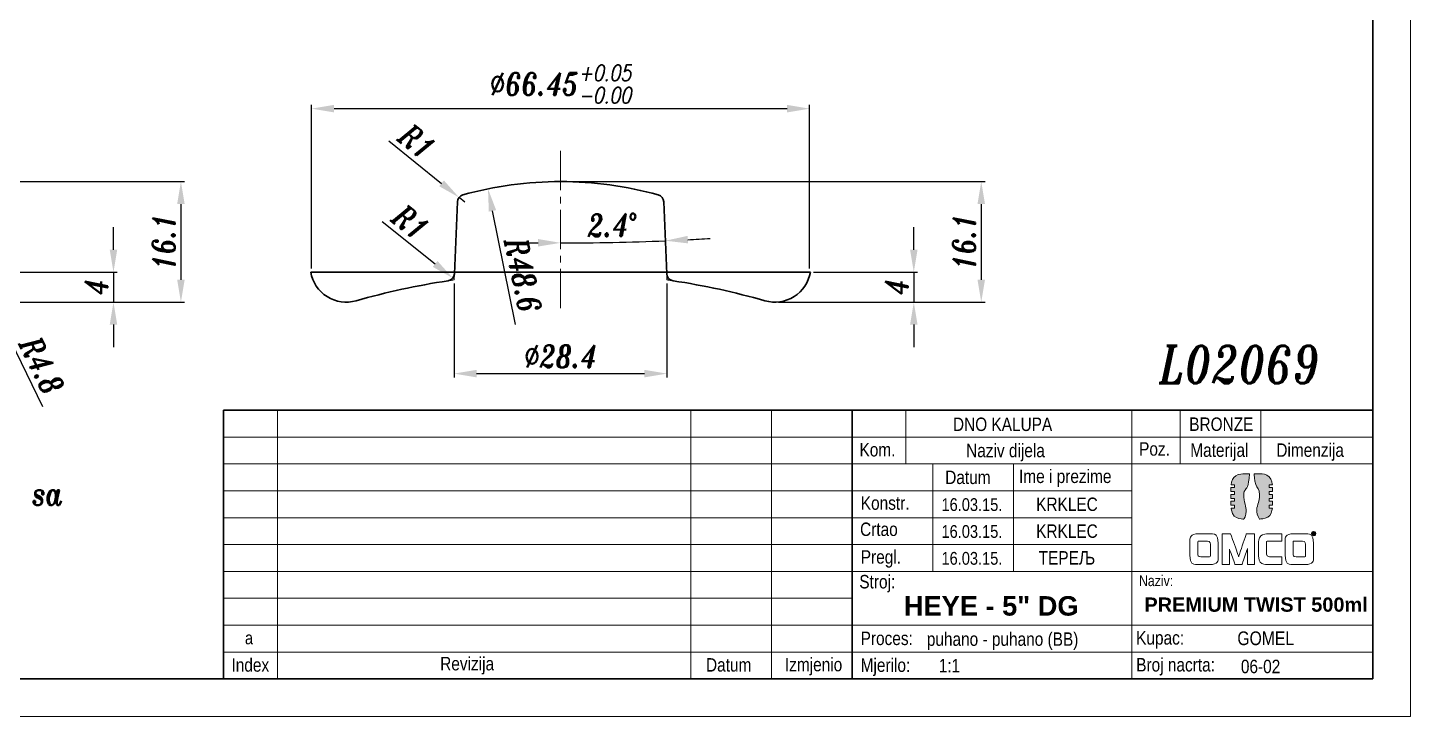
# Model space of a CAD drawing. Extents: x 89 to 601, y -20 to 440.
# Drawn here: x 201.5 to 386, y 20 to 112 of the extents above; entities that cross this region are included whole.
import ezdxf

# ---------------------------------------------------------------- set-up
doc = ezdxf.new("R2010")
doc.units = 0
doc.header["$LTSCALE"] = 7
doc.header["$MEASUREMENT"] = 0
doc.linetypes.add('CENTER2', pattern=[1.125, 0.75, -0.125, 0.125, -0.125])
doc.linetypes.add('HIDDEN', pattern=[0.375, 0.25, -0.125])
doc.layers.get('0').update_dxf_attribs({"linetype": 'CONTINUOUS', "lineweight": 15})
for name, color, linetype, lineweight in [('1', 1, 'CENTER2', 15), ('2', 2, 'HIDDEN', 15), ('3', 3, 'CONTINUOUS', 30)]:
    doc.layers.add(name, color=color, linetype=linetype, lineweight=lineweight)
doc.styles.add('ITALICT', font='ITALICT.shx', dxfattribs={"width": 0.8, "height": 3})
doc.styles.get("Standard").update_dxf_attribs({"font": 'isocp.shx', "height": 3})
doc.styles.add('style2', font='swissc.ttf')
doc.dimstyles.get("Standard").update_dxf_attribs({"dimtxt": 3, "dimasz": 3, "dimexe": 0.5, "dimexo": 0.5, "dimgap": 0.8, "dimtad": 1, "dimdsep": 46, "dimtxsty": 'ITALICT', "dimcen": 0.09, "dimazin": 2, "dimtfac": 1, "dimtmove": 0, "dimatfit": 3, "dimfxl": 1, "dimtolj": 1, "dimtzin": 0, "dimarcsym": 0})

# ---------------------------------------------------------------- blocks, each defined once
blk = doc.blocks.new('*D22')
at = {"color": 0, "lineweight": -2, "transparency": 16777216}
for p, q in [((212.98, 82.34), (212.98, 85.34)), ((199.57, 79.34), (213.48, 79.34)), ((212.98, 79.34), (212.98, 75.34)), ((194.94, 75.34), (213.48, 75.34)), ((212.98, 72.34), (212.98, 69.34))]:
    blk.add_line(p, q, dxfattribs=at)
at = {"color": 0, "transparency": 16777216}
for points in [[(212.48, 82.34), (213.48, 82.34), (212.98, 79.34)], [(212.48, 72.34), (213.48, 72.34), (212.98, 75.34)]]:
    blk.add_solid(points, dxfattribs=at)
at = {"color": 0, "transparency": 16777216, "insert": (210.68, 77.34), "char_height": 3, "attachment_point": 5, "rotation": 90, "style": 'ITALICT'}
blk.add_mtext('\\A1;4', dxfattribs=at)
blk = doc.blocks.new('*D82')
at = {"color": 0, "lineweight": -2, "transparency": 16777216}
for p, q in [((194.44, 80.14), (196.53, 75.82)), ((203.54, 61.37), (197.84, 73.12))]:
    blk.add_line(p, q, dxfattribs=at)
at = {"color": 0, "transparency": 16777216}
blk.add_solid([(198.29, 73.34), (197.39, 72.9), (196.53, 75.82)], dxfattribs=at)
at = {"color": 0, "transparency": 16777216, "insert": (203.42, 66.9), "char_height": 3, "attachment_point": 5, "rotation": 295.8757, "style": 'ITALICT'}
blk.add_mtext('\\A1;R4.8', dxfattribs=at)
blk = doc.blocks.new('*D84')
at = {"color": 0, "lineweight": -2, "transparency": 16777216}
for p, q in [((166.35, 91.44), (222.48, 91.44)), ((221.98, 88.44), (221.98, 78.34)), ((194.94, 75.34), (222.48, 75.34))]:
    blk.add_line(p, q, dxfattribs=at)
at = {"color": 0, "transparency": 16777216}
for points in [[(221.48, 88.44), (222.48, 88.44), (221.98, 91.44)], [(221.48, 78.34), (222.48, 78.34), (221.98, 75.34)]]:
    blk.add_solid(points, dxfattribs=at)
at = {"color": 0, "transparency": 16777216, "insert": (219.68, 83.39), "char_height": 3, "attachment_point": 5, "rotation": 90, "style": 'ITALICT'}
blk.add_mtext('\\A1;16.1', dxfattribs=at)
blk = doc.blocks.new('*D100')
at = {"color": 0, "lineweight": -2, "transparency": 16777216}
for p, q in [((239.41, 79.84), (239.41, 101.68)), ((305.86, 79.84), (305.86, 101.68)), ((242.41, 101.18), (302.86, 101.18))]:
    blk.add_line(p, q, dxfattribs=at)
at = {"color": 0, "transparency": 16777216}
for points in [[(242.41, 101.68), (242.41, 100.68), (239.41, 101.18)], [(302.86, 101.68), (302.86, 100.68), (305.86, 101.18)]]:
    blk.add_solid(points, dxfattribs=at)
at = {"color": 0, "transparency": 16777216, "insert": (272.63, 104.46), "char_height": 3, "attachment_point": 5, "style": 'ITALICT'}
blk.add_mtext('\\A1;%%c66.45{}{\\H0.71x;\\C3;\\S+0.05^ -0.00;}', dxfattribs=at)
blk = doc.blocks.new('*D101')
at = {"color": 0, "lineweight": -2, "transparency": 16777216}
for p, q in [((319.76, 82.34), (319.76, 85.34)), ((306.36, 79.34), (320.26, 79.34)), ((319.76, 79.34), (319.76, 75.34)), ((301.72, 75.34), (320.26, 75.34)), ((319.76, 72.34), (319.76, 69.34))]:
    blk.add_line(p, q, dxfattribs=at)
at = {"color": 0, "transparency": 16777216}
for points in [[(319.26, 82.34), (320.26, 82.34), (319.76, 79.34)], [(319.26, 72.34), (320.26, 72.34), (319.76, 75.34)]]:
    blk.add_solid(points, dxfattribs=at)
at = {"color": 0, "transparency": 16777216, "insert": (317.46, 77.34), "char_height": 3, "attachment_point": 5, "rotation": 90, "style": 'ITALICT'}
blk.add_mtext('\\A1;4', dxfattribs=at)
blk = doc.blocks.new('*D98')
at = {"color": 0, "lineweight": -2, "transparency": 16777216}
for p, q in [((273.13, 91.44), (329.26, 91.44)), ((328.76, 88.44), (328.76, 78.34)), ((301.72, 75.34), (329.26, 75.34))]:
    blk.add_line(p, q, dxfattribs=at)
at = {"color": 0, "transparency": 16777216}
for points in [[(328.26, 88.44), (329.26, 88.44), (328.76, 91.44)], [(328.26, 78.34), (329.26, 78.34), (328.76, 75.34)]]:
    blk.add_solid(points, dxfattribs=at)
at = {"color": 0, "transparency": 16777216, "insert": (326.46, 83.39), "char_height": 3, "attachment_point": 5, "rotation": 90, "style": 'ITALICT'}
blk.add_mtext('\\A1;16.1', dxfattribs=at)
blk = doc.blocks.new('*D99')
at = {"color": 0, "lineweight": -2, "transparency": 16777216}
for p, q in [((258.43, 77.82), (258.43, 65.3)), ((286.83, 77.82), (286.83, 65.3)), ((261.43, 65.8), (283.83, 65.8))]:
    blk.add_line(p, q, dxfattribs=at)
at = {"color": 0, "transparency": 16777216}
for points in [[(261.43, 66.3), (261.43, 65.3), (258.43, 65.8)], [(283.83, 66.3), (283.83, 65.3), (286.83, 65.8)]]:
    blk.add_solid(points, dxfattribs=at)
at = {"color": 0, "transparency": 16777216, "insert": (272.63, 68.1), "char_height": 3, "attachment_point": 5, "style": 'ITALICT'}
blk.add_mtext('\\A1;%%c28.4', dxfattribs=at)
blk = doc.blocks.new('*D102')
at = {"color": 0, "lineweight": -2, "transparency": 16777216}
for start, end in [(268.9703, 269.4852), (270, 272.4), (272.9148, 273.4297)]:
    blk.add_arc((272.63, 417.12), 333.87, start, end, dxfattribs=at)
at = {"color": 0, "transparency": 16777216}
for points in [[(269.63, 83.77), (269.63, 82.77), (272.63, 83.26)], [(289.63, 83.19), (289.59, 84.19), (286.61, 83.55)]]:
    blk.add_solid(points, dxfattribs=at)
at = {"color": 0, "transparency": 16777216, "insert": (279.58, 85.63), "char_height": 3, "attachment_point": 5, "rotation": 1.2, "style": 'ITALICT'}
blk.add_mtext('\\A1;2.4°', dxfattribs=at)
blk = doc.blocks.new('*D103')
at = {"color": 0, "lineweight": -2, "transparency": 16777216}
blk.add_line((248.84, 86.1), (255.91, 80.44), dxfattribs=at)
at = {"color": 0, "transparency": 16777216}
blk.add_solid([(256.22, 80.83), (255.59, 80.05), (258.25, 78.56)], dxfattribs=at)
at = {"color": 0, "transparency": 16777216, "insert": (252.64, 86), "char_height": 3, "attachment_point": 5, "rotation": 321.2858, "style": 'ITALICT'}
blk.add_mtext('\\A1;R1', dxfattribs=at)
blk = doc.blocks.new('*D104')
at = {"color": 0, "lineweight": -2, "transparency": 16777216}
for p, q in [((249.7, 96.89), (256.75, 91.2)), ((259.87, 88.7), (259.09, 89.32))]:
    blk.add_line(p, q, dxfattribs=at)
at = {"color": 0, "transparency": 16777216}
blk.add_solid([(257.07, 91.59), (256.44, 90.82), (259.09, 89.32)], dxfattribs=at)
at = {"color": 0, "transparency": 16777216, "insert": (253.5, 96.78), "char_height": 3, "attachment_point": 5, "rotation": 321.1489, "style": 'ITALICT'}
blk.add_mtext('\\A1;R1', dxfattribs=at)
blk = doc.blocks.new('*D105')
at = {"color": 0, "lineweight": -2, "transparency": 16777216}
blk.add_line((266.63, 72.38), (263.55, 87.53), dxfattribs=at)
at = {"color": 0, "transparency": 16777216}
blk.add_solid([(264.04, 87.62), (263.06, 87.43), (262.95, 90.47)], dxfattribs=at)
at = {"color": 0, "transparency": 16777216, "insert": (267.64, 78.94), "char_height": 3, "attachment_point": 5, "rotation": 281.488, "style": 'ITALICT'}
blk.add_mtext('\\A1;R48.6', dxfattribs=at)

msp = doc.modelspace()

# ---------------------------------------------------------------- hatches: boundary and pattern name
h = msp.add_hatch(color=142)
h.dxf.hatch_style = 1
edge = h.paths.add_edge_path()
edge.add_spline(control_points=[(363.787, 49.635), (363.787, 50.395), (364.456, 50.599), (364.53, 52.422)], knot_values=[0.952381, 0.952381, 0.952381, 0.952381, 1, 1, 1, 1], degree=3, periodic=0)
edge.add_spline(control_points=[(364.53, 52.422), (364.53, 52.422), (363.758, 52.422), (363.758, 52.422)], knot_values=[0, 0, 0, 0, 0.047619, 0.047619, 0.047619, 0.047619], degree=3, periodic=0)
edge.add_spline(control_points=[(363.758, 52.422), (362.454, 52.422), (362.157, 51.417), (362.089, 50.958), (362.089, 50.958), (362.089, 50.958), (362.2, 50.958), (362.31, 50.958)], knot_values=[0.047619, 0.047619, 0.047619, 0.047619, 0.0952381, 0.0952381, 0.0952381, 0.0952381, 0.1190476, 0.1190476, 0.1190476, 0.1190476], degree=3, periodic=0)
edge.add_spline(control_points=[(362.31, 50.958), (362.421, 50.958), (362.531, 50.958), (362.531, 50.958), (362.531, 50.958), (362.531, 50.958), (362.531, 50.866), (362.531, 50.773)], knot_values=[0.1190476, 0.1190476, 0.1190476, 0.1190476, 0.1428571, 0.1428571, 0.1428571, 0.1428571, 0.1666667, 0.1666667, 0.1666667, 0.1666667], degree=3, periodic=0)
edge.add_spline(control_points=[(362.531, 50.773), (362.531, 50.681), (362.531, 50.588), (362.531, 50.588), (362.531, 50.588), (362.531, 50.588), (362.416, 50.588), (362.3, 50.588)], knot_values=[0.1666667, 0.1666667, 0.1666667, 0.1666667, 0.1904762, 0.1904762, 0.1904762, 0.1904762, 0.2142857, 0.2142857, 0.2142857, 0.2142857], degree=3, periodic=0)
edge.add_spline(control_points=[(362.3, 50.588), (362.185, 50.588), (362.069, 50.588), (362.069, 50.588), (362.069, 50.588), (362.069, 50.588), (362.069, 50.452), (362.069, 50.317)], knot_values=[0.2142857, 0.2142857, 0.2142857, 0.2142857, 0.2380952, 0.2380952, 0.2380952, 0.2380952, 0.2619048, 0.2619048, 0.2619048, 0.2619048], degree=3, periodic=0)
edge.add_spline(control_points=[(362.069, 50.317), (362.069, 50.181), (362.069, 50.045), (362.069, 50.045), (362.069, 50.045), (362.069, 50.045), (362.185, 50.045), (362.3, 50.045)], knot_values=[0.2619048, 0.2619048, 0.2619048, 0.2619048, 0.2857143, 0.2857143, 0.2857143, 0.2857143, 0.3095238, 0.3095238, 0.3095238, 0.3095238], degree=3, periodic=0)
edge.add_spline(control_points=[(362.3, 50.045), (362.416, 50.045), (362.531, 50.045), (362.531, 50.045), (362.531, 50.045), (362.531, 50.045), (362.531, 49.953), (362.531, 49.86)], knot_values=[0.3095238, 0.3095238, 0.3095238, 0.3095238, 0.3333333, 0.3333333, 0.3333333, 0.3333333, 0.3571429, 0.3571429, 0.3571429, 0.3571429], degree=3, periodic=0)
edge.add_spline(control_points=[(362.531, 49.86), (362.531, 49.768), (362.531, 49.675), (362.531, 49.675), (362.531, 49.675), (362.531, 49.675), (362.416, 49.675), (362.3, 49.675)], knot_values=[0.3571429, 0.3571429, 0.3571429, 0.3571429, 0.3809524, 0.3809524, 0.3809524, 0.3809524, 0.4047619, 0.4047619, 0.4047619, 0.4047619], degree=3, periodic=0)
edge.add_spline(control_points=[(362.3, 49.675), (362.185, 49.675), (362.069, 49.675), (362.069, 49.675), (362.069, 49.675), (362.069, 49.675), (362.069, 49.539), (362.069, 49.404)], knot_values=[0.4047619, 0.4047619, 0.4047619, 0.4047619, 0.4285714, 0.4285714, 0.4285714, 0.4285714, 0.452381, 0.452381, 0.452381, 0.452381], degree=3, periodic=0)
edge.add_spline(control_points=[(362.069, 49.404), (362.069, 49.268), (362.069, 49.132), (362.069, 49.132), (362.069, 49.132), (362.069, 49.132), (362.185, 49.132), (362.3, 49.132)], knot_values=[0.452381, 0.452381, 0.452381, 0.452381, 0.4761905, 0.4761905, 0.4761905, 0.4761905, 0.5, 0.5, 0.5, 0.5], degree=3, periodic=0)
edge.add_spline(control_points=[(362.3, 49.132), (362.416, 49.132), (362.531, 49.132), (362.531, 49.132), (362.531, 49.132), (362.531, 49.132), (362.531, 49.039), (362.531, 48.947)], knot_values=[0.5, 0.5, 0.5, 0.5, 0.5238095, 0.5238095, 0.5238095, 0.5238095, 0.547619, 0.547619, 0.547619, 0.547619], degree=3, periodic=0)
edge.add_spline(control_points=[(362.531, 48.947), (362.531, 48.855), (362.531, 48.762), (362.531, 48.762), (362.531, 48.762), (362.531, 48.762), (362.416, 48.762), (362.3, 48.762)], knot_values=[0.547619, 0.547619, 0.547619, 0.547619, 0.5714286, 0.5714286, 0.5714286, 0.5714286, 0.5952381, 0.5952381, 0.5952381, 0.5952381], degree=3, periodic=0)
edge.add_spline(control_points=[(362.3, 48.762), (362.185, 48.762), (362.069, 48.762), (362.069, 48.762), (362.069, 48.762), (362.069, 48.762), (362.069, 48.626), (362.069, 48.49)], knot_values=[0.5952381, 0.5952381, 0.5952381, 0.5952381, 0.6190476, 0.6190476, 0.6190476, 0.6190476, 0.6428571, 0.6428571, 0.6428571, 0.6428571], degree=3, periodic=0)
edge.add_spline(control_points=[(362.069, 48.49), (362.069, 48.355), (362.069, 48.219), (362.069, 48.219), (362.069, 48.219), (362.069, 48.219), (362.185, 48.219), (362.3, 48.219)], knot_values=[0.6428571, 0.6428571, 0.6428571, 0.6428571, 0.6666667, 0.6666667, 0.6666667, 0.6666667, 0.6904762, 0.6904762, 0.6904762, 0.6904762], degree=3, periodic=0)
edge.add_spline(control_points=[(362.3, 48.219), (362.416, 48.219), (362.531, 48.219), (362.531, 48.219), (362.531, 48.219), (362.531, 48.219), (362.531, 48.126), (362.531, 48.034)], knot_values=[0.6904762, 0.6904762, 0.6904762, 0.6904762, 0.7142857, 0.7142857, 0.7142857, 0.7142857, 0.7380952, 0.7380952, 0.7380952, 0.7380952], degree=3, periodic=0)
edge.add_spline(control_points=[(362.531, 48.034), (362.531, 47.942), (362.531, 47.849), (362.531, 47.849), (362.531, 47.849), (362.531, 47.849), (362.086, 47.849), (362.086, 47.849)], knot_values=[0.7380952, 0.7380952, 0.7380952, 0.7380952, 0.7619048, 0.7619048, 0.7619048, 0.7619048, 0.8095238, 0.8095238, 0.8095238, 0.8095238], degree=3, periodic=0)
edge.add_spline(control_points=[(362.086, 47.849), (362.243, 46.457), (363.474, 46.385), (363.655, 46.385)], knot_values=[0.8095238, 0.8095238, 0.8095238, 0.8095238, 0.8571429, 0.8571429, 0.8571429, 0.8571429], degree=3, periodic=0)
edge.add_spline(control_points=[(363.655, 46.385), (363.655, 46.385), (363.792, 46.385), (363.792, 46.385)], knot_values=[0.8571429, 0.8571429, 0.8571429, 0.8571429, 0.9047619, 0.9047619, 0.9047619, 0.9047619], degree=3, periodic=0)
edge.add_spline(control_points=[(363.792, 46.385), (364.438, 47.314), (363.787, 48.667), (363.787, 49.635)], knot_values=[0.9047619, 0.9047619, 0.9047619, 0.9047619, 0.952381, 0.952381, 0.952381, 0.952381], degree=3, periodic=0)
h = msp.add_hatch(color=253)
h.dxf.hatch_style = 1
edge = h.paths.add_edge_path()
edge.add_spline(control_points=[(367.597, 50.958), (367.435, 52.341), (366.211, 52.422), (366.029, 52.422), (366.029, 52.422), (366.029, 52.422), (365.155, 52.422), (365.155, 52.422)], knot_values=[0.6666667, 0.6666667, 0.6666667, 0.6666667, 0.7142857, 0.7142857, 0.7142857, 0.7142857, 0.7619048, 0.7619048, 0.7619048, 0.7619048], degree=3, periodic=0)
edge.add_spline(control_points=[(365.155, 52.422), (365.228, 50.599), (365.898, 50.395), (365.898, 49.635)], knot_values=[0.7619048, 0.7619048, 0.7619048, 0.7619048, 0.8095238, 0.8095238, 0.8095238, 0.8095238], degree=3, periodic=0)
edge.add_spline(control_points=[(365.898, 49.635), (365.898, 48.667), (365.247, 47.314), (365.893, 46.385)], knot_values=[0.8095238, 0.8095238, 0.8095238, 0.8095238, 0.8571429, 0.8571429, 0.8571429, 0.8571429], degree=3, periodic=0)
edge.add_spline(control_points=[(365.893, 46.385), (365.893, 46.385), (365.937, 46.385), (365.937, 46.385)], knot_values=[0.8571429, 0.8571429, 0.8571429, 0.8571429, 0.9047619, 0.9047619, 0.9047619, 0.9047619], degree=3, periodic=0)
edge.add_spline(control_points=[(365.937, 46.385), (367.24, 46.385), (367.531, 47.39), (367.597, 47.849), (367.597, 47.849), (367.597, 47.849), (367.486, 47.849), (367.375, 47.849)], knot_values=[0.9047619, 0.9047619, 0.9047619, 0.9047619, 0.952381, 0.952381, 0.952381, 0.952381, 0.9761905, 0.9761905, 0.9761905, 0.9761905], degree=3, periodic=0)
edge.add_spline(control_points=[(367.375, 47.849), (367.264, 47.849), (367.153, 47.849), (367.153, 47.849), (367.153, 47.849), (367.153, 47.942), (367.153, 48.034)], knot_values=[0.9761905, 0.9761905, 0.9761905, 0.9761905, 1, 1, 1, 1.0238095, 1.0238095, 1.0238095, 1.0238095], degree=3, periodic=0)
edge.add_spline(control_points=[(367.153, 48.034), (367.153, 48.126), (367.153, 48.219), (367.153, 48.219), (367.153, 48.219), (367.153, 48.219), (367.269, 48.219), (367.384, 48.219)], knot_values=[0.0238095, 0.0238095, 0.0238095, 0.0238095, 0.047619, 0.047619, 0.047619, 0.047619, 0.0714286, 0.0714286, 0.0714286, 0.0714286], degree=3, periodic=0)
edge.add_spline(control_points=[(367.384, 48.219), (367.5, 48.219), (367.616, 48.219), (367.616, 48.219), (367.616, 48.219), (367.616, 48.219), (367.616, 48.355), (367.616, 48.49)], knot_values=[0.0714286, 0.0714286, 0.0714286, 0.0714286, 0.0952381, 0.0952381, 0.0952381, 0.0952381, 0.1190476, 0.1190476, 0.1190476, 0.1190476], degree=3, periodic=0)
edge.add_spline(control_points=[(367.616, 48.49), (367.616, 48.626), (367.616, 48.762), (367.616, 48.762), (367.616, 48.762), (367.616, 48.762), (367.5, 48.762), (367.384, 48.762)], knot_values=[0.1190476, 0.1190476, 0.1190476, 0.1190476, 0.1428571, 0.1428571, 0.1428571, 0.1428571, 0.1666667, 0.1666667, 0.1666667, 0.1666667], degree=3, periodic=0)
edge.add_spline(control_points=[(367.384, 48.762), (367.269, 48.762), (367.153, 48.762), (367.153, 48.762), (367.153, 48.762), (367.153, 48.762), (367.153, 48.855), (367.153, 48.947)], knot_values=[0.1666667, 0.1666667, 0.1666667, 0.1666667, 0.1904762, 0.1904762, 0.1904762, 0.1904762, 0.2142857, 0.2142857, 0.2142857, 0.2142857], degree=3, periodic=0)
edge.add_spline(control_points=[(367.153, 48.947), (367.153, 49.039), (367.153, 49.132), (367.153, 49.132), (367.153, 49.132), (367.153, 49.132), (367.269, 49.132), (367.384, 49.132)], knot_values=[0.2142857, 0.2142857, 0.2142857, 0.2142857, 0.2380952, 0.2380952, 0.2380952, 0.2380952, 0.2619048, 0.2619048, 0.2619048, 0.2619048], degree=3, periodic=0)
edge.add_spline(control_points=[(367.384, 49.132), (367.5, 49.132), (367.616, 49.132), (367.616, 49.132), (367.616, 49.132), (367.616, 49.132), (367.616, 49.268), (367.616, 49.404)], knot_values=[0.2619048, 0.2619048, 0.2619048, 0.2619048, 0.2857143, 0.2857143, 0.2857143, 0.2857143, 0.3095238, 0.3095238, 0.3095238, 0.3095238], degree=3, periodic=0)
edge.add_spline(control_points=[(367.616, 49.404), (367.616, 49.539), (367.616, 49.675), (367.616, 49.675), (367.616, 49.675), (367.616, 49.675), (367.5, 49.675), (367.384, 49.675)], knot_values=[0.3095238, 0.3095238, 0.3095238, 0.3095238, 0.3333333, 0.3333333, 0.3333333, 0.3333333, 0.3571429, 0.3571429, 0.3571429, 0.3571429], degree=3, periodic=0)
edge.add_spline(control_points=[(367.384, 49.675), (367.269, 49.675), (367.153, 49.675), (367.153, 49.675), (367.153, 49.675), (367.153, 49.675), (367.153, 49.768), (367.153, 49.86)], knot_values=[0.3571429, 0.3571429, 0.3571429, 0.3571429, 0.3809524, 0.3809524, 0.3809524, 0.3809524, 0.4047619, 0.4047619, 0.4047619, 0.4047619], degree=3, periodic=0)
edge.add_spline(control_points=[(367.153, 49.86), (367.153, 49.953), (367.153, 50.045), (367.153, 50.045), (367.153, 50.045), (367.153, 50.045), (367.269, 50.045), (367.384, 50.045)], knot_values=[0.4047619, 0.4047619, 0.4047619, 0.4047619, 0.4285714, 0.4285714, 0.4285714, 0.4285714, 0.452381, 0.452381, 0.452381, 0.452381], degree=3, periodic=0)
edge.add_spline(control_points=[(367.384, 50.045), (367.5, 50.045), (367.616, 50.045), (367.616, 50.045), (367.616, 50.045), (367.616, 50.045), (367.616, 50.181), (367.616, 50.317)], knot_values=[0.452381, 0.452381, 0.452381, 0.452381, 0.4761905, 0.4761905, 0.4761905, 0.4761905, 0.5, 0.5, 0.5, 0.5], degree=3, periodic=0)
edge.add_spline(control_points=[(367.616, 50.317), (367.616, 50.452), (367.616, 50.588), (367.616, 50.588), (367.616, 50.588), (367.616, 50.588), (367.5, 50.588), (367.384, 50.588)], knot_values=[0.5, 0.5, 0.5, 0.5, 0.5238095, 0.5238095, 0.5238095, 0.5238095, 0.547619, 0.547619, 0.547619, 0.547619], degree=3, periodic=0)
edge.add_spline(control_points=[(367.384, 50.588), (367.269, 50.588), (367.153, 50.588), (367.153, 50.588), (367.153, 50.588), (367.153, 50.588), (367.153, 50.681), (367.153, 50.773)], knot_values=[0.547619, 0.547619, 0.547619, 0.547619, 0.5714286, 0.5714286, 0.5714286, 0.5714286, 0.5952381, 0.5952381, 0.5952381, 0.5952381], degree=3, periodic=0)
edge.add_spline(control_points=[(367.153, 50.773), (367.153, 50.866), (367.153, 50.958), (367.153, 50.958), (367.153, 50.958), (367.153, 50.958), (367.597, 50.958), (367.597, 50.958)], knot_values=[0.5952381, 0.5952381, 0.5952381, 0.5952381, 0.6190476, 0.6190476, 0.6190476, 0.6190476, 0.6666667, 0.6666667, 0.6666667, 0.6666667], degree=3, periodic=0)

# ---------------------------------------------------------------- linework, layer by layer
for p, q in [((386.007, 440.033), (386.007, 20.033)), ((234.858, 60.909), (234.858, 25.033)), ((289.994, 60.909), (289.994, 25.033)), ((300.757, 60.909), (300.757, 25.033)), ((318.696, 60.909), (318.696, 53.734)), ((348.832, 60.909), (348.832, 25.033)), ((355.29, 60.909), (355.29, 53.734)), ((366.053, 60.909), (366.053, 53.734)), ((227.683, 57.322), (381.007, 57.322)), ((381.007, 53.734), (227.683, 53.734)), ((322.283, 53.734), (322.283, 39.384)), ((333.046, 53.734), (333.046, 39.384)), ((227.683, 50.147), (348.832, 50.147)), ((227.683, 46.559), (348.832, 46.559)), ((227.683, 42.971), (348.832, 42.971)), ((227.683, 39.384), (381.007, 39.384)), ((311.52, 35.796), (227.683, 35.796)), ((227.683, 32.208), (381.007, 32.208)), ((227.683, 28.621), (381.007, 28.621)), ((89.007, 20.033), (386.007, 20.033))]:
    msp.add_line(p, q)
at = {"color": 142}
msp.add_open_spline([(364.53, 52.422), (364.53, 52.422), (363.758, 52.422), (363.758, 52.422), (363.758, 52.422), (362.454, 52.422), (362.157, 51.417), (362.089, 50.958), (362.089, 50.958), (362.089, 50.958), (362.531, 50.958), (362.531, 50.958), (362.531, 50.958), (362.531, 50.958), (362.531, 50.588), (362.531, 50.588), (362.531, 50.588), (362.531, 50.588), (362.069, 50.588), (362.069, 50.588), (362.069, 50.588), (362.069, 50.588), (362.069, 50.045), (362.069, 50.045), (362.069, 50.045), (362.069, 50.045), (362.531, 50.045), (362.531, 50.045), (362.531, 50.045), (362.531, 50.045), (362.531, 49.675), (362.531, 49.675), (362.531, 49.675), (362.531, 49.675), (362.069, 49.675), (362.069, 49.675), (362.069, 49.675), (362.069, 49.675), (362.069, 49.132), (362.069, 49.132), (362.069, 49.132), (362.069, 49.132), (362.531, 49.132), (362.531, 49.132), (362.531, 49.132), (362.531, 49.132), (362.531, 48.762), (362.531, 48.762), (362.531, 48.762), (362.531, 48.762), (362.069, 48.762), (362.069, 48.762), (362.069, 48.762), (362.069, 48.762), (362.069, 48.219), (362.069, 48.219), (362.069, 48.219), (362.069, 48.219), (362.531, 48.219), (362.531, 48.219), (362.531, 48.219), (362.531, 48.219), (362.531, 47.849), (362.531, 47.849), (362.531, 47.849), (362.531, 47.849), (362.086, 47.849), (362.086, 47.849), (362.086, 47.849), (362.243, 46.457), (363.474, 46.385), (363.655, 46.385), (363.655, 46.385), (363.655, 46.385), (363.792, 46.385), (363.792, 46.385), (363.792, 46.385), (364.438, 47.314), (363.787, 48.667), (363.787, 49.635), (363.787, 49.635), (363.787, 50.395), (364.456, 50.599), (364.53, 52.422)], degree=3, knots=[0, 0, 0, 0, 0.047619, 0.047619, 0.047619, 0.0714286, 0.0952381, 0.0952381, 0.0952381, 0.1190476, 0.1428571, 0.1428571, 0.1428571, 0.1666667, 0.1904762, 0.1904762, 0.1904762, 0.2142857, 0.2380952, 0.2380952, 0.2380952, 0.2619048, 0.2857143, 0.2857143, 0.2857143, 0.3095238, 0.3333333, 0.3333333, 0.3333333, 0.3571429, 0.3809524, 0.3809524, 0.3809524, 0.4047619, 0.4285714, 0.4285714, 0.4285714, 0.452381, 0.4761905, 0.4761905, 0.4761905, 0.5, 0.5238095, 0.5238095, 0.5238095, 0.547619, 0.5714286, 0.5714286, 0.5714286, 0.5952381, 0.6190476, 0.6190476, 0.6190476, 0.6428571, 0.6666667, 0.6666667, 0.6666667, 0.6904762, 0.7142857, 0.7142857, 0.7142857, 0.7380952, 0.7619048, 0.7619048, 0.7619048, 0.7857143, 0.8095238, 0.8095238, 0.8095238, 0.8333333, 0.8571429, 0.8571429, 0.8571429, 0.8809524, 0.9047619, 0.9047619, 0.9047619, 0.9285714, 0.952381, 0.952381, 0.952381, 0.9761905, 1, 1, 1, 1], dxfattribs=at)
at = {"color": 253}
msp.add_open_spline([(367.153, 47.849), (367.153, 47.849), (367.153, 48.219), (367.153, 48.219), (367.153, 48.219), (367.153, 48.219), (367.616, 48.219), (367.616, 48.219), (367.616, 48.219), (367.616, 48.219), (367.616, 48.762), (367.616, 48.762), (367.616, 48.762), (367.616, 48.762), (367.153, 48.762), (367.153, 48.762), (367.153, 48.762), (367.153, 48.762), (367.153, 49.132), (367.153, 49.132), (367.153, 49.132), (367.153, 49.132), (367.616, 49.132), (367.616, 49.132), (367.616, 49.132), (367.616, 49.132), (367.616, 49.675), (367.616, 49.675), (367.616, 49.675), (367.616, 49.675), (367.153, 49.675), (367.153, 49.675), (367.153, 49.675), (367.153, 49.675), (367.153, 50.045), (367.153, 50.045), (367.153, 50.045), (367.153, 50.045), (367.616, 50.045), (367.616, 50.045), (367.616, 50.045), (367.616, 50.045), (367.616, 50.588), (367.616, 50.588), (367.616, 50.588), (367.616, 50.588), (367.153, 50.588), (367.153, 50.588), (367.153, 50.588), (367.153, 50.588), (367.153, 50.958), (367.153, 50.958), (367.153, 50.958), (367.153, 50.958), (367.597, 50.958), (367.597, 50.958), (367.597, 50.958), (367.435, 52.341), (366.211, 52.422), (366.029, 52.422), (366.029, 52.422), (366.029, 52.422), (365.155, 52.422), (365.155, 52.422), (365.155, 52.422), (365.228, 50.599), (365.898, 50.395), (365.898, 49.635), (365.898, 49.635), (365.898, 48.667), (365.247, 47.314), (365.893, 46.385), (365.893, 46.385), (365.893, 46.385), (365.937, 46.385), (365.937, 46.385), (365.937, 46.385), (367.24, 46.385), (367.531, 47.39), (367.597, 47.849), (367.597, 47.849), (367.597, 47.849), (367.153, 47.849), (367.153, 47.849)], degree=3, knots=[0, 0, 0, 0, 0.047619, 0.047619, 0.047619, 0.0714286, 0.0952381, 0.0952381, 0.0952381, 0.1190476, 0.1428571, 0.1428571, 0.1428571, 0.1666667, 0.1904762, 0.1904762, 0.1904762, 0.2142857, 0.2380952, 0.2380952, 0.2380952, 0.2619048, 0.2857143, 0.2857143, 0.2857143, 0.3095238, 0.3333333, 0.3333333, 0.3333333, 0.3571429, 0.3809524, 0.3809524, 0.3809524, 0.4047619, 0.4285714, 0.4285714, 0.4285714, 0.452381, 0.4761905, 0.4761905, 0.4761905, 0.5, 0.5238095, 0.5238095, 0.5238095, 0.547619, 0.5714286, 0.5714286, 0.5714286, 0.5952381, 0.6190476, 0.6190476, 0.6190476, 0.6428571, 0.6666667, 0.6666667, 0.6666667, 0.6904762, 0.7142857, 0.7142857, 0.7142857, 0.7380952, 0.7619048, 0.7619048, 0.7619048, 0.7857143, 0.8095238, 0.8095238, 0.8095238, 0.8333333, 0.8571429, 0.8571429, 0.8571429, 0.8809524, 0.9047619, 0.9047619, 0.9047619, 0.9285714, 0.952381, 0.952381, 0.952381, 0.9761905, 1, 1, 1, 1], dxfattribs=at)
for points, knots in [([(359.234, 40.305), (359.234, 40.305), (357.68, 40.305), (357.68, 40.305), (357.68, 40.305), (357.548, 40.305), (356.6, 40.36), (356.6, 41.51), (356.6, 41.51), (356.6, 41.51), (356.6, 43.266), (356.6, 43.266), (356.6, 43.266), (356.6, 43.266), (356.6, 44.415), (357.749, 44.415), (357.749, 44.415), (357.749, 44.415), (359.296, 44.415), (359.296, 44.415), (359.296, 44.415), (359.429, 44.415), (360.376, 44.353), (360.376, 43.203), (360.376, 43.203), (360.376, 43.203), (360.376, 41.454), (360.376, 41.454), (360.376, 41.454), (360.376, 41.454), (360.383, 40.305), (359.234, 40.305)], [0, 0, 0, 0, 0.125, 0.125, 0.125, 0.1875, 0.25, 0.25, 0.25, 0.3125, 0.375, 0.375, 0.375, 0.4375, 0.5, 0.5, 0.5, 0.5625, 0.625, 0.625, 0.625, 0.6875, 0.75, 0.75, 0.75, 0.8125, 0.875, 0.875, 0.875, 0.9375, 1, 1, 1, 1]), ([(364.292, 40.305), (364.292, 40.305), (364.292, 42.457), (364.292, 42.457), (364.292, 42.457), (364.292, 42.457), (363.539, 40.305), (363.539, 40.305), (363.539, 40.305), (363.539, 40.305), (362.634, 40.305), (362.634, 40.305), (362.634, 40.305), (362.634, 40.305), (361.867, 42.36), (361.867, 42.36), (361.867, 42.36), (361.867, 42.36), (361.867, 40.305), (361.867, 40.305), (361.867, 40.305), (361.867, 40.305), (360.899, 40.305), (360.899, 40.305), (360.899, 40.305), (360.899, 40.305), (360.899, 44.415), (360.899, 44.415), (360.899, 44.415), (360.899, 44.415), (362.02, 44.415), (362.02, 44.415), (362.02, 44.415), (362.02, 44.415), (363.1, 41.384), (363.1, 41.384), (363.1, 41.384), (363.1, 41.384), (364.132, 44.415), (364.132, 44.415), (364.132, 44.415), (364.132, 44.415), (365.233, 44.415), (365.233, 44.415), (365.233, 44.415), (365.233, 44.415), (365.233, 40.305), (365.233, 40.305), (365.233, 40.305), (365.233, 40.305), (364.292, 40.305), (364.292, 40.305)], [0, 0, 0, 0, 0.0769231, 0.0769231, 0.0769231, 0.1153846, 0.1538462, 0.1538462, 0.1538462, 0.1923077, 0.2307692, 0.2307692, 0.2307692, 0.2692308, 0.3076923, 0.3076923, 0.3076923, 0.3461538, 0.3846154, 0.3846154, 0.3846154, 0.4230769, 0.4615385, 0.4615385, 0.4615385, 0.5, 0.5384615, 0.5384615, 0.5384615, 0.5769231, 0.6153846, 0.6153846, 0.6153846, 0.6538462, 0.6923077, 0.6923077, 0.6923077, 0.7307692, 0.7692308, 0.7692308, 0.7692308, 0.8076923, 0.8461538, 0.8461538, 0.8461538, 0.8846154, 0.9230769, 0.9230769, 0.9230769, 0.9615385, 1, 1, 1, 1]), ([(368.856, 41.35), (368.856, 41.35), (367.204, 41.35), (367.204, 41.35), (367.204, 41.35), (366.8, 41.35), (366.8, 41.816), (366.8, 41.816), (366.8, 41.816), (366.8, 41.816), (366.8, 43.3), (366.8, 43.3), (366.8, 43.3), (366.8, 43.433), (366.933, 43.44), (366.933, 43.44), (366.933, 43.44), (366.933, 43.44), (368.856, 43.44), (368.856, 43.44), (368.856, 43.44), (368.856, 43.44), (368.856, 44.415), (368.856, 44.415), (368.856, 44.415), (368.856, 44.415), (366.905, 44.415), (366.905, 44.415), (366.905, 44.415), (365.755, 44.415), (365.755, 43.266), (365.755, 43.266), (365.755, 43.266), (365.755, 43.266), (365.755, 41.51), (365.755, 41.51), (365.755, 41.51), (365.755, 40.36), (366.703, 40.305), (366.835, 40.305), (366.835, 40.305), (366.835, 40.305), (368.856, 40.305), (368.856, 40.305), (368.856, 40.305), (368.856, 40.305), (368.856, 41.35), (368.856, 41.35)], [0, 0, 0, 0, 0.0833333, 0.0833333, 0.0833333, 0.125, 0.1666667, 0.1666667, 0.1666667, 0.2083333, 0.25, 0.25, 0.25, 0.2916667, 0.3333333, 0.3333333, 0.3333333, 0.375, 0.4166667, 0.4166667, 0.4166667, 0.4583333, 0.5, 0.5, 0.5, 0.5416667, 0.5833333, 0.5833333, 0.5833333, 0.625, 0.6666667, 0.6666667, 0.6666667, 0.7083333, 0.75, 0.75, 0.75, 0.7916667, 0.8333333, 0.8333333, 0.8333333, 0.875, 0.9166667, 0.9166667, 0.9166667, 0.9583333, 1, 1, 1, 1]), ([(371.942, 40.305), (371.942, 40.305), (370.388, 40.305), (370.388, 40.305), (370.388, 40.305), (370.256, 40.305), (369.309, 40.36), (369.309, 41.51), (369.309, 41.51), (369.309, 41.51), (369.309, 43.266), (369.309, 43.266), (369.309, 43.266), (369.309, 43.266), (369.309, 44.415), (370.458, 44.415), (370.458, 44.415), (370.458, 44.415), (372.005, 44.415), (372.005, 44.415), (372.005, 44.415), (372.137, 44.415), (373.085, 44.353), (373.085, 43.203), (373.085, 43.203), (373.085, 43.203), (373.085, 41.454), (373.085, 41.454), (373.085, 41.454), (373.085, 41.454), (373.092, 40.305), (371.942, 40.305)], [0, 0, 0, 0, 0.125, 0.125, 0.125, 0.1875, 0.25, 0.25, 0.25, 0.3125, 0.375, 0.375, 0.375, 0.4375, 0.5, 0.5, 0.5, 0.5625, 0.625, 0.625, 0.625, 0.6875, 0.75, 0.75, 0.75, 0.8125, 0.875, 0.875, 0.875, 0.9375, 1, 1, 1, 1]), ([(373.101, 44.154), (372.948, 44.154), (372.824, 44.279), (372.824, 44.432), (372.824, 44.432), (372.824, 44.585), (372.948, 44.709), (373.101, 44.709), (373.101, 44.709), (373.254, 44.709), (373.379, 44.585), (373.379, 44.432), (373.379, 44.432), (373.379, 44.279), (373.254, 44.154), (373.101, 44.154)], [0, 0, 0, 0, 0.25, 0.25, 0.25, 0.375, 0.5, 0.5, 0.5, 0.625, 0.75, 0.75, 0.75, 0.875, 1, 1, 1, 1]), ([(373.101, 44.648), (372.983, 44.648), (372.885, 44.55), (372.885, 44.432), (372.885, 44.432), (372.885, 44.313), (372.983, 44.216), (373.101, 44.216), (373.101, 44.216), (373.22, 44.216), (373.317, 44.313), (373.317, 44.432), (373.317, 44.432), (373.317, 44.55), (373.22, 44.648), (373.101, 44.648)], [0, 0, 0, 0, 0.25, 0.25, 0.25, 0.375, 0.5, 0.5, 0.5, 0.625, 0.75, 0.75, 0.75, 0.875, 1, 1, 1, 1]), ([(373.164, 44.384), (373.164, 44.384), (373.222, 44.296), (373.222, 44.296), (373.222, 44.296), (373.222, 44.296), (373.145, 44.296), (373.145, 44.296), (373.145, 44.296), (373.145, 44.296), (373.097, 44.374), (373.097, 44.374), (373.097, 44.374), (373.097, 44.374), (373.067, 44.374), (373.067, 44.374), (373.067, 44.374), (373.067, 44.374), (373.067, 44.296), (373.067, 44.296), (373.067, 44.296), (373.067, 44.296), (372.998, 44.296), (372.998, 44.296), (372.998, 44.296), (372.998, 44.296), (372.998, 44.577), (372.998, 44.577), (372.998, 44.577), (372.998, 44.577), (373.12, 44.577), (373.12, 44.577), (373.12, 44.577), (373.143, 44.577), (373.227, 44.577), (373.227, 44.476), (373.227, 44.476), (373.227, 44.422), (373.195, 44.396), (373.164, 44.384)], [0, 0, 0, 0, 0.1, 0.1, 0.1, 0.15, 0.2, 0.2, 0.2, 0.25, 0.3, 0.3, 0.3, 0.35, 0.4, 0.4, 0.4, 0.45, 0.5, 0.5, 0.5, 0.55, 0.6, 0.6, 0.6, 0.65, 0.7, 0.7, 0.7, 0.75, 0.8, 0.8, 0.8, 0.85, 0.9, 0.9, 0.9, 0.95, 1, 1, 1, 1]), ([(373.103, 44.518), (373.103, 44.518), (373.067, 44.518), (373.067, 44.518), (373.067, 44.518), (373.067, 44.518), (373.067, 44.43), (373.067, 44.43), (373.067, 44.43), (373.067, 44.43), (373.103, 44.43), (373.103, 44.43), (373.103, 44.43), (373.139, 44.43), (373.155, 44.443), (373.155, 44.476), (373.155, 44.476), (373.155, 44.508), (373.139, 44.518), (373.103, 44.518)], [0, 0, 0, 0, 0.2, 0.2, 0.2, 0.3, 0.4, 0.4, 0.4, 0.5, 0.6, 0.6, 0.6, 0.7, 0.8, 0.8, 0.8, 0.9, 1, 1, 1, 1]), ([(359.331, 42.966), (359.331, 42.966), (359.331, 43.44), (358.927, 43.44), (358.927, 43.44), (358.927, 43.44), (357.777, 43.44), (357.777, 43.44), (357.777, 43.44), (357.777, 43.44), (357.645, 43.433), (357.645, 43.3), (357.645, 43.3), (357.645, 43.3), (357.645, 41.816), (357.645, 41.816), (357.645, 41.816), (357.645, 41.816), (357.645, 41.35), (358.049, 41.35), (358.049, 41.35), (358.049, 41.35), (359.199, 41.35), (359.199, 41.35), (359.199, 41.35), (359.199, 41.35), (359.331, 41.35), (359.331, 41.482), (359.331, 41.482), (359.331, 41.482), (359.331, 42.966), (359.331, 42.966)], [0, 0, 0, 0, 0.125, 0.125, 0.125, 0.1875, 0.25, 0.25, 0.25, 0.3125, 0.375, 0.375, 0.375, 0.4375, 0.5, 0.5, 0.5, 0.5625, 0.625, 0.625, 0.625, 0.6875, 0.75, 0.75, 0.75, 0.8125, 0.875, 0.875, 0.875, 0.9375, 1, 1, 1, 1]), ([(372.04, 42.966), (372.04, 42.966), (372.04, 43.44), (371.635, 43.44), (371.635, 43.44), (371.635, 43.44), (370.486, 43.44), (370.486, 43.44), (370.486, 43.44), (370.486, 43.44), (370.353, 43.433), (370.353, 43.3), (370.353, 43.3), (370.353, 43.3), (370.353, 41.816), (370.353, 41.816), (370.353, 41.816), (370.353, 41.816), (370.353, 41.35), (370.758, 41.35), (370.758, 41.35), (370.758, 41.35), (371.907, 41.35), (371.907, 41.35), (371.907, 41.35), (371.907, 41.35), (372.04, 41.35), (372.04, 41.482), (372.04, 41.482), (372.04, 41.482), (372.04, 42.966), (372.04, 42.966)], [0, 0, 0, 0, 0.125, 0.125, 0.125, 0.1875, 0.25, 0.25, 0.25, 0.3125, 0.375, 0.375, 0.375, 0.4375, 0.5, 0.5, 0.5, 0.5625, 0.625, 0.625, 0.625, 0.6875, 0.75, 0.75, 0.75, 0.8125, 0.875, 0.875, 0.875, 0.9375, 1, 1, 1, 1])]:
    msp.add_open_spline(points, degree=3, knots=knots)
at = {"layer": '1'}
msp.add_line((272.632, 95.527), (272.632, 74.282), dxfattribs=at)
at = {"layer": '2'}
for p, q in [((258.467, 79.145), (258.432, 78.319)), ((286.797, 79.145), (286.832, 78.319))]:
    msp.add_line(p, q, dxfattribs=at)
for start, end in [(98.21414, 98.68823), (81.31177, 81.78586)]:
    msp.add_arc((272.632, -20.05), 99.389, start, end, dxfattribs=at)
at = {"layer": '3'}
for p, q in [((381.007, 435.033), (381.007, 25.033)), ((258.869, 88.737), (258.467, 79.145)), ((286.395, 88.737), (286.797, 79.145)), ((239.307, 79.339), (272.632, 79.339)), ((305.957, 79.339), (272.632, 79.339)), ((227.683, 60.909), (381.007, 60.909)), ((227.683, 60.909), (227.683, 25.033)), ((311.52, 60.909), (311.52, 25.033)), ((381.007, 60.909), (381.007, 25.033)), ((381.007, 60.909), (381.007, 25.033)), ((381.007, 60.383), (381.007, 25.033)), ((109.007, 25.033), (381.007, 25.033)), ((227.683, 25.033), (381.007, 25.033)), ((227.683, 25.033), (381.007, 25.033)), ((229.933, 25.033), (381.007, 25.033))]:
    msp.add_line(p, q, dxfattribs=at)
for centre, radius, start, end in [((272.632, 42.839), 48.6, 90, 105.55457), ((272.632, 42.839), 48.6, 74.44543, 90), ((259.868, 88.695), 1, 105.55457, 177.6), ((285.396, 88.695), 1, 2.4, 74.44543), ((244.04, 80.139), 4.8, 189.59407, 285.92783), ((301.224, 80.139), 4.8, 254.07217, 350.40593), ((272.632, -20.05), 99.389, 98.68823, 105.92783), ((257.468, 79.187), 1, 278.68823, 357.6), ((287.797, 79.187), 1, 182.4, 261.31177), ((272.632, -20.05), 99.389, 74.07217, 81.31177)]:
    msp.add_arc(centre, radius, start, end, dxfattribs=at)

# ---------------------------------------------------------------- texts
at = {"style": 'ITALICT', "width": 0.8}
for s, height, p in [('L02069', 5, (352.49, 64.507)), ('Osљre rubove koji nisu u dodiru sa', 3, (140.264, 48.238))]:
    msp.add_text(s, height=height, dxfattribs=at).set_placement(p)
at = {"style": 'style2'}
for s, height, p in [('DNO KALUPA', 1.7938, (324.985, 58.137)), ('BRONZE', 1.7938, (356.506, 58.15)), ('Kom.', 1.7938, (312.514, 54.742)), ('Naziv dijela', 1.79382, (326.741, 54.634)), ('Poz.', 1.7938, (349.821, 54.847)), ('Materijal', 1.7938, (356.646, 54.687)), ('Dimenzija', 1.7938, (368.129, 54.691)), ('Datum', 1.7938, (323.951, 51.058)), ('Ime i prezime', 1.79382, (333.798, 51.193)), ('Konstr.', 1.7938, (312.687, 47.624)), ('16.03.15.', 1.7, (323.456, 47.459)), ('KRKLEC', 1.7938, (336.084, 47.459)), ('Crtao', 1.7938, (312.592, 44.121)), ('16.03.15.', 1.7, (323.456, 43.871)), ('KRKLEC', 1.7938, (336.084, 43.871)), ('Pregl.', 1.7938, (312.687, 40.426)), ('16.03.15.', 1.7, (323.456, 40.284)), ('TEPEЉ', 1.7938, (336.42, 40.302)), ('Stroj:', 1.7938, (312.492, 37.119)), ('Naziv:', 1.4351, (349.803, 37.426)), ('Kupac:', 1.7938, (349.423, 29.618)), ('GOMEL', 1.8268, (362.93, 29.546)), ('a', 1.7, (230.522, 29.655)), ('Proces:', 1.7938, (312.666, 29.557)), ('puhano - puhano (BB)', 1.79382, (321.495, 29.454)), ('Index', 1.7938, (228.725, 26)), ('Revizija', 1.7938, (256.572, 26.177)), ('Datum', 1.7938, (292.035, 26.013)), ('Izmjenio', 1.7938, (302.563, 26.054)), ('Mjerilo:', 1.7938, (312.666, 25.969)), ('1:1', 1.7938, (323.087, 25.914)), ('Broj nacrta:', 1.79382, (349.432, 26.028)), ('06-02', 1.7938, (363.4, 25.801))]:
    msp.add_text(s, height=height, dxfattribs=at).set_placement(p)
at = {"attachment_point": 1}
for s, insert, char_height, width in [('{\\fArial|b1|i0|c238|p34;HEYE - 5" DG}', (318.426, 36.087), 2.6, 26.63899), ('{\\fArial|b1|i0|c238|p34;PREMIUM TWIST 500ml}', (350.525, 35.907), 1.9, 34.36193)]:
    msp.add_mtext(s, dxfattribs=dict(at, insert=insert, char_height=char_height, width=width))

# ---------------------------------------------------------------- dimensions: what is measured, and where the dimension line sits
dim = msp.add_linear_dim(base=(305.857, 101.18), p1=(239.407, 79.339), p2=(305.857, 79.339), text='<>{}{\\H0.71x;\\C3;\\S+0.05^ -0.00;}', dimstyle='Standard', override={"dimpost": '%%c<>', "dimtp": 0.05})
dim.commit()
dim.dimension.update_dxf_attribs({"geometry": '*D100', "text_midpoint": (272.632, 101.18), "dimtype": 160})
for center, mpoint, picture, middle in [((259.868, 88.695), (259.089, 89.323), '*D104', (253.501, 96.778)), ((194.44, 80.139), (196.535, 75.82), '*D82', (203.417, 66.901))]:
    dim = msp.add_radius_dim(center=center, mpoint=mpoint, dimstyle='Standard')
    dim.commit()
    dim.dimension.update_dxf_attribs({"geometry": picture, "text_midpoint": middle})
dim = msp.add_angular_dim_2l(base=(277.294, 83.288), line1=((272.632, 95.527), (272.632, 74.282)), line2=((286.395, 88.737), (286.797, 79.145)), dimstyle='Standard')
dim.commit()
dim.dimension.update_dxf_attribs({"geometry": '*D102', "text_midpoint": (279.576, 85.628)})
for base, p1, p2, picture, middle in [((221.976, 75.339), (165.848, 91.439), (194.44, 75.339), '*D84', (221.976, 83.389)), ((328.76, 75.339), (272.632, 91.439), (301.224, 75.339), '*D98', (328.76, 83.389))]:
    dim = msp.add_linear_dim(base=base, p1=p1, p2=p2, angle=90, dimstyle='Standard', override={"dimtmove": 0})
    dim.commit()
    dim.dimension.update_dxf_attribs({"geometry": picture, "text_midpoint": middle, "dimtype": 160})
for center, mpoint, picture, middle in [((272.632, 42.839), (262.953, 90.465), '*D105', (265.388, 78.482)), ((257.468, 79.187), (258.248, 78.561), '*D103', (251.203, 84.208))]:
    dim = msp.add_radius_dim(center=center, mpoint=mpoint, dimstyle='Standard')
    dim.commit()
    dim.dimension.update_dxf_attribs({"geometry": picture, "text_midpoint": middle, "dimtype": 164})
for base, p1, p2, picture, middle in [((212.976, 75.339), (199.073, 79.339), (194.44, 75.339), '*D22', (210.676, 77.339)), ((319.76, 75.339), (305.857, 79.339), (301.224, 75.339), '*D101', (317.46, 77.339))]:
    dim = msp.add_linear_dim(base=base, p1=p1, p2=p2, angle=90, dimstyle='Standard', override={"dimtmove": 0})
    dim.commit()
    dim.dimension.update_dxf_attribs({"geometry": picture, "text_midpoint": middle})
dim = msp.add_linear_dim(base=(286.832, 65.8), p1=(258.432, 78.319), p2=(286.832, 78.319), dimstyle='Standard', override={"dimpost": '%%c<>'})
dim.commit()
dim.dimension.update_dxf_attribs({"geometry": '*D99', "text_midpoint": (272.632, 68.1)})

doc.saveas('drawing.dxf')
